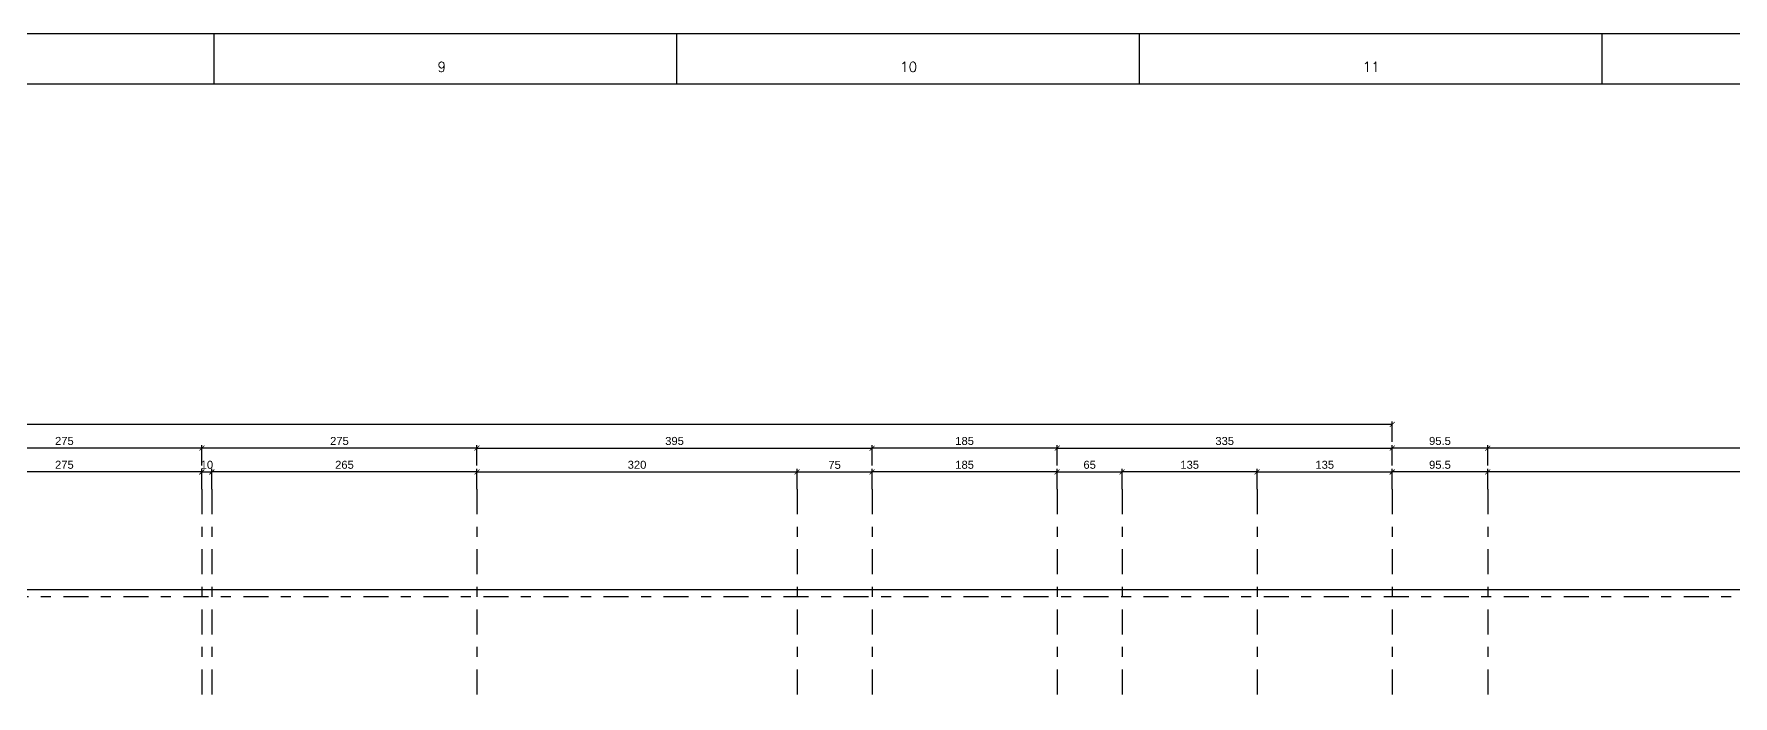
# Model space of a CAD drawing. Header units: millimetres. Extents: x 3659 to 3792, y 1361 to 1391.
# Drawn here: x 3694.51 to 3711.49, y 1384.03 to 1390.65 of the extents above; entities that cross this region are included whole.
import ezdxf

# ---------------------------------------------------------------- set-up
doc = ezdxf.new("R2010")
doc.units = ezdxf.units.MM
doc.linetypes.add('CENTER', pattern=[2, 1.25, -0.25, 0.25, -0.25])
doc.linetypes.add('DASHDOT', pattern=[1, 0.5, -0.25, 0, -0.25])
for name, color, linetype in [('eixo', 1, 'CENTER'), ('MATRIZ', 8, 'Continuous'), ('Moldura', 2, 'Continuous')]:
    doc.layers.add(name, color=color, linetype=linetype)
doc.styles.add('maloca 1', font='romans.shx')
doc.styles.add('ROMANS', font='arial.ttf')
doc.dimstyles.new('ESC-50JR', dxfattribs={"dimtxt": 0.1, "dimasz": 0.05, "dimexe": 0.03, "dimexo": 0, "dimgap": 0.03, "dimtad": 1, "dimlfac": 100, "dimdsep": 46, "dimtxsty": 'ROMANS', "dimblk1": 'DOTSMALL', "dimblk2": 'DOTSMALL', "dimsah": 1, "dimcen": 0.09, "dimclrd": 1, "dimclre": 1, "dimclrt": 2, "dimadec": 0, "dimazin": 0, "dimtfac": 1, "dimtdec": 4, "dimtmove": 0, "dimatfit": 3, "dimldrblk": 'DOTSMALL', "dimfxl": 0, "dimtolj": 1, "dimtzin": 0, "dimarcsym": 0})

# ---------------------------------------------------------------- blocks, each defined once
blk = doc.blocks.new('_ArchTick')
at = {"color": 0, "linetype": 'ByBlock', "const_width": 0.15}
blk.add_lwpolyline([(-0.5, -0.5), (0.5, 0.5)], dxfattribs=at)
blk = doc.blocks.new('*D25')
at = {"color": 1, "lineweight": -2, "transparency": 16777216}
for p, q in [((3693.438, 1386.097), (3693.438, 1386.301)), ((3696.188, 1386.271), (3693.438, 1386.271)), ((3696.188, 1386.097), (3696.188, 1386.301))]:
    blk.add_line(p, q, dxfattribs=at)
at = {"layer": 'DEFPOINTS', "color": 0, "transparency": 16777216}
for p in [(3693.438, 1386.271), (3693.438, 1386.097), (3696.188, 1386.097)]:
    blk.add_point(p, dxfattribs=at)
at = {"color": 1, "lineweight": -2, "transparency": 16777216, "xscale": 0.05, "yscale": 0.05, "zscale": 0.05, "rotation": 180}
blk.add_blockref('_ArchTick', (3693.438, 1386.271), dxfattribs=at)
at = {"color": 1, "lineweight": -2, "transparency": 16777216, "xscale": 0.05, "yscale": 0.05, "zscale": 0.05}
blk.add_blockref('_ArchTick', (3696.188, 1386.271), dxfattribs=at)
at = {"color": 2, "transparency": 16777216, "insert": (3694.813, 1386.342), "char_height": 0.08, "attachment_point": 5, "style": 'ROMANS'}
blk.add_mtext('\\A1;275', dxfattribs=at)
blk = doc.blocks.new('_DOTSMALL')
at = {"color": 0, "linetype": 'ByBlock', "const_width": 0.5}
blk.add_lwpolyline([(-0.0625, 0, 1), (0.0625, 0, 1)], format="xyb", close=True, dxfattribs=at)
blk = doc.blocks.new('*D26')
at = {"color": 1, "lineweight": -2, "transparency": 16777216}
for p, q in [((3696.188, 1386.097), (3696.188, 1386.301)), ((3696.188, 1386.271), (3696.288, 1386.271)), ((3696.288, 1386.097), (3696.288, 1386.301))]:
    blk.add_line(p, q, dxfattribs=at)
at = {"layer": 'DEFPOINTS', "color": 0, "transparency": 16777216}
for p in [(3696.288, 1386.271), (3696.188, 1386.097), (3696.288, 1386.097)]:
    blk.add_point(p, dxfattribs=at)
at = {"color": 1, "lineweight": -2, "transparency": 16777216, "xscale": 0.05, "yscale": 0.05, "zscale": 0.05, "rotation": 180}
blk.add_blockref('_ArchTick', (3696.188, 1386.271), dxfattribs=at)
at = {"color": 1, "lineweight": -2, "transparency": 16777216, "xscale": 0.05, "yscale": 0.05, "zscale": 0.05}
blk.add_blockref('_ArchTick', (3696.288, 1386.271), dxfattribs=at)
at = {"color": 2, "transparency": 16777216, "insert": (3696.238, 1386.342), "char_height": 0.08, "attachment_point": 5, "style": 'ROMANS'}
blk.add_mtext('\\A1;10', dxfattribs=at)
blk = doc.blocks.new('*D27')
at = {"color": 1, "lineweight": -2, "transparency": 16777216}
for p, q in [((3696.288, 1386.097), (3696.288, 1386.301)), ((3698.938, 1386.271), (3696.288, 1386.271)), ((3698.938, 1386.097), (3698.938, 1386.301))]:
    blk.add_line(p, q, dxfattribs=at)
at = {"layer": 'DEFPOINTS', "color": 0, "transparency": 16777216}
for p in [(3696.288, 1386.271), (3696.288, 1386.097), (3698.938, 1386.097)]:
    blk.add_point(p, dxfattribs=at)
at = {"color": 1, "lineweight": -2, "transparency": 16777216, "xscale": 0.05, "yscale": 0.05, "zscale": 0.05, "rotation": 180}
blk.add_blockref('_ArchTick', (3696.288, 1386.271), dxfattribs=at)
at = {"color": 1, "lineweight": -2, "transparency": 16777216, "xscale": 0.05, "yscale": 0.05, "zscale": 0.05}
blk.add_blockref('_ArchTick', (3698.938, 1386.271), dxfattribs=at)
at = {"color": 2, "transparency": 16777216, "insert": (3697.613, 1386.342), "char_height": 0.08, "attachment_point": 5, "style": 'ROMANS'}
blk.add_mtext('\\A1;265', dxfattribs=at)
blk = doc.blocks.new('*D28')
at = {"color": 1, "lineweight": -2, "transparency": 16777216}
for p, q in [((3698.938, 1386.097), (3698.938, 1386.301)), ((3698.938, 1386.271), (3702.138, 1386.271)), ((3702.138, 1386.097), (3702.138, 1386.301))]:
    blk.add_line(p, q, dxfattribs=at)
at = {"layer": 'DEFPOINTS', "color": 0, "transparency": 16777216}
for p in [(3702.138, 1386.271), (3698.938, 1386.097), (3702.138, 1386.097)]:
    blk.add_point(p, dxfattribs=at)
at = {"color": 1, "lineweight": -2, "transparency": 16777216, "xscale": 0.05, "yscale": 0.05, "zscale": 0.05, "rotation": 180}
blk.add_blockref('_ArchTick', (3698.938, 1386.271), dxfattribs=at)
at = {"color": 1, "lineweight": -2, "transparency": 16777216, "xscale": 0.05, "yscale": 0.05, "zscale": 0.05}
blk.add_blockref('_ArchTick', (3702.138, 1386.271), dxfattribs=at)
at = {"color": 2, "transparency": 16777216, "insert": (3700.538, 1386.342), "char_height": 0.08, "attachment_point": 5, "style": 'ROMANS'}
blk.add_mtext('\\A1;320', dxfattribs=at)
blk = doc.blocks.new('*D29')
at = {"color": 1, "lineweight": -2, "transparency": 16777216}
for p, q in [((3702.888, 1386.097), (3702.888, 1386.301)), ((3704.738, 1386.271), (3702.888, 1386.271)), ((3704.738, 1386.097), (3704.738, 1386.301))]:
    blk.add_line(p, q, dxfattribs=at)
at = {"layer": 'DEFPOINTS', "color": 0, "transparency": 16777216}
for p in [(3702.888, 1386.271), (3702.888, 1386.097), (3704.738, 1386.097)]:
    blk.add_point(p, dxfattribs=at)
at = {"color": 1, "lineweight": -2, "transparency": 16777216, "xscale": 0.05, "yscale": 0.05, "zscale": 0.05, "rotation": 180}
blk.add_blockref('_ArchTick', (3702.888, 1386.271), dxfattribs=at)
at = {"color": 1, "lineweight": -2, "transparency": 16777216, "xscale": 0.05, "yscale": 0.05, "zscale": 0.05}
blk.add_blockref('_ArchTick', (3704.738, 1386.271), dxfattribs=at)
at = {"color": 2, "transparency": 16777216, "insert": (3703.813, 1386.342), "char_height": 0.08, "attachment_point": 5, "style": 'ROMANS'}
blk.add_mtext('\\A1;185', dxfattribs=at)
blk = doc.blocks.new('*D30')
at = {"color": 1, "lineweight": -2, "transparency": 16777216}
for p, q in [((3704.738, 1386.097), (3704.738, 1386.301)), ((3704.738, 1386.271), (3705.388, 1386.271)), ((3705.388, 1386.097), (3705.388, 1386.301))]:
    blk.add_line(p, q, dxfattribs=at)
at = {"layer": 'DEFPOINTS', "color": 0, "transparency": 16777216}
for p in [(3705.388, 1386.271), (3704.738, 1386.097), (3705.388, 1386.097)]:
    blk.add_point(p, dxfattribs=at)
at = {"color": 1, "lineweight": -2, "transparency": 16777216, "xscale": 0.05, "yscale": 0.05, "zscale": 0.05, "rotation": 180}
blk.add_blockref('_ArchTick', (3704.738, 1386.271), dxfattribs=at)
at = {"color": 1, "lineweight": -2, "transparency": 16777216, "xscale": 0.05, "yscale": 0.05, "zscale": 0.05}
blk.add_blockref('_ArchTick', (3705.388, 1386.271), dxfattribs=at)
at = {"color": 2, "transparency": 16777216, "insert": (3705.063, 1386.342), "char_height": 0.08, "attachment_point": 5, "style": 'ROMANS'}
blk.add_mtext('\\A1;65', dxfattribs=at)
blk = doc.blocks.new('*D31')
at = {"color": 1, "lineweight": -2, "transparency": 16777216}
for p, q in [((3705.388, 1386.097), (3705.388, 1386.301)), ((3706.738, 1386.271), (3705.388, 1386.271)), ((3706.738, 1386.097), (3706.738, 1386.301))]:
    blk.add_line(p, q, dxfattribs=at)
at = {"layer": 'DEFPOINTS', "color": 0, "transparency": 16777216}
for p in [(3705.388, 1386.271), (3705.388, 1386.097), (3706.738, 1386.097)]:
    blk.add_point(p, dxfattribs=at)
at = {"color": 1, "lineweight": -2, "transparency": 16777216, "xscale": 0.05, "yscale": 0.05, "zscale": 0.05, "rotation": 180}
blk.add_blockref('_ArchTick', (3705.388, 1386.271), dxfattribs=at)
at = {"color": 1, "lineweight": -2, "transparency": 16777216, "xscale": 0.05, "yscale": 0.05, "zscale": 0.05}
blk.add_blockref('_ArchTick', (3706.738, 1386.271), dxfattribs=at)
at = {"color": 2, "transparency": 16777216, "insert": (3706.063, 1386.342), "char_height": 0.08, "attachment_point": 5, "style": 'ROMANS'}
blk.add_mtext('\\A1;135', dxfattribs=at)
blk = doc.blocks.new('*D32')
at = {"color": 1, "lineweight": -2, "transparency": 16777216}
for p, q in [((3706.738, 1386.097), (3706.738, 1386.301)), ((3706.738, 1386.271), (3708.088, 1386.271)), ((3708.088, 1386.097), (3708.088, 1386.301))]:
    blk.add_line(p, q, dxfattribs=at)
at = {"layer": 'DEFPOINTS', "color": 0, "transparency": 16777216}
for p in [(3708.088, 1386.271), (3706.738, 1386.097), (3708.088, 1386.097)]:
    blk.add_point(p, dxfattribs=at)
at = {"color": 1, "lineweight": -2, "transparency": 16777216, "xscale": 0.05, "yscale": 0.05, "zscale": 0.05, "rotation": 180}
blk.add_blockref('_ArchTick', (3706.738, 1386.271), dxfattribs=at)
at = {"color": 1, "lineweight": -2, "transparency": 16777216, "xscale": 0.05, "yscale": 0.05, "zscale": 0.05}
blk.add_blockref('_ArchTick', (3708.088, 1386.271), dxfattribs=at)
at = {"color": 2, "transparency": 16777216, "insert": (3707.413, 1386.342), "char_height": 0.08, "attachment_point": 5, "style": 'ROMANS'}
blk.add_mtext('\\A1;135', dxfattribs=at)
blk = doc.blocks.new('*D33')
at = {"color": 1, "lineweight": -2, "transparency": 16777216}
for p, q in [((3708.088, 1386.097), (3708.088, 1386.301)), ((3709.043, 1386.271), (3708.088, 1386.271)), ((3709.043, 1386.097), (3709.043, 1386.301))]:
    blk.add_line(p, q, dxfattribs=at)
at = {"layer": 'DEFPOINTS', "color": 0, "transparency": 16777216}
for p in [(3708.088, 1386.271), (3708.088, 1386.097), (3709.043, 1386.097)]:
    blk.add_point(p, dxfattribs=at)
at = {"color": 1, "lineweight": -2, "transparency": 16777216, "xscale": 0.05, "yscale": 0.05, "zscale": 0.05, "rotation": 180}
blk.add_blockref('_ArchTick', (3708.088, 1386.271), dxfattribs=at)
at = {"color": 1, "lineweight": -2, "transparency": 16777216, "xscale": 0.05, "yscale": 0.05, "zscale": 0.05}
blk.add_blockref('_ArchTick', (3709.043, 1386.271), dxfattribs=at)
at = {"color": 2, "transparency": 16777216, "insert": (3708.565, 1386.342), "char_height": 0.08, "attachment_point": 5, "style": 'ROMANS'}
blk.add_mtext('\\A1;95.5', dxfattribs=at)
blk = doc.blocks.new('*D34')
at = {"color": 1, "lineweight": -2, "transparency": 16777216}
for p, q in [((3709.043, 1386.097), (3709.043, 1386.301)), ((3715.778, 1386.271), (3709.043, 1386.271)), ((3715.778, 1386.097), (3715.778, 1386.301))]:
    blk.add_line(p, q, dxfattribs=at)
at = {"layer": 'DEFPOINTS', "color": 0, "transparency": 16777216}
for p in [(3709.043, 1386.271), (3709.043, 1386.097), (3715.778, 1386.097)]:
    blk.add_point(p, dxfattribs=at)
at = {"color": 1, "lineweight": -2, "transparency": 16777216, "xscale": 0.05, "yscale": 0.05, "zscale": 0.05, "rotation": 180}
blk.add_blockref('_ArchTick', (3709.043, 1386.271), dxfattribs=at)
at = {"color": 1, "lineweight": -2, "transparency": 16777216, "xscale": 0.05, "yscale": 0.05, "zscale": 0.05}
blk.add_blockref('_ArchTick', (3715.778, 1386.271), dxfattribs=at)
at = {"color": 2, "transparency": 16777216, "insert": (3712.41, 1386.342), "char_height": 0.08, "attachment_point": 5, "style": 'ROMANS'}
blk.add_mtext('\\A1;673.5', dxfattribs=at)
blk = doc.blocks.new('*D51')
at = {"color": 1, "lineweight": -2, "transparency": 16777216}
for p, q in [((3702.138, 1386.097), (3702.138, 1386.301)), ((3702.138, 1386.271), (3702.888, 1386.271)), ((3702.888, 1386.097), (3702.888, 1386.301))]:
    blk.add_line(p, q, dxfattribs=at)
at = {"layer": 'DEFPOINTS', "color": 0, "transparency": 16777216}
for p in [(3702.888, 1386.271), (3702.138, 1386.097), (3702.888, 1386.097)]:
    blk.add_point(p, dxfattribs=at)
at = {"color": 1, "lineweight": -2, "transparency": 16777216, "xscale": 0.05, "yscale": 0.05, "zscale": 0.05, "rotation": 180}
blk.add_blockref('_ArchTick', (3702.138, 1386.271), dxfattribs=at)
at = {"color": 1, "lineweight": -2, "transparency": 16777216, "xscale": 0.05, "yscale": 0.05, "zscale": 0.05}
blk.add_blockref('_ArchTick', (3702.888, 1386.271), dxfattribs=at)
at = {"color": 2, "transparency": 16777216, "insert": (3702.513, 1386.341), "char_height": 0.08, "attachment_point": 5, "style": 'ROMANS'}
blk.add_mtext('\\A1;75', dxfattribs=at)
blk = doc.blocks.new('*D58')
at = {"color": 1, "lineweight": -2, "transparency": 16777216}
for p, q in [((3693.438, 1386.336), (3693.438, 1386.539)), ((3696.188, 1386.509), (3693.438, 1386.509)), ((3696.188, 1386.336), (3696.188, 1386.539))]:
    blk.add_line(p, q, dxfattribs=at)
at = {"layer": 'DEFPOINTS', "color": 0, "transparency": 16777216}
for p in [(3693.438, 1386.509), (3693.438, 1386.336), (3696.188, 1386.336)]:
    blk.add_point(p, dxfattribs=at)
at = {"color": 1, "lineweight": -2, "transparency": 16777216, "xscale": 0.05, "yscale": 0.05, "zscale": 0.05, "rotation": 180}
blk.add_blockref('_ArchTick', (3693.438, 1386.509), dxfattribs=at)
at = {"color": 1, "lineweight": -2, "transparency": 16777216, "xscale": 0.05, "yscale": 0.05, "zscale": 0.05}
blk.add_blockref('_ArchTick', (3696.188, 1386.509), dxfattribs=at)
at = {"color": 2, "transparency": 16777216, "insert": (3694.813, 1386.58), "char_height": 0.08, "attachment_point": 5, "style": 'ROMANS'}
blk.add_mtext('\\A1;275', dxfattribs=at)
blk = doc.blocks.new('*D62')
at = {"color": 1, "lineweight": -2, "transparency": 16777216}
for p, q in [((3696.188, 1386.336), (3696.188, 1386.539)), ((3698.938, 1386.509), (3696.188, 1386.509)), ((3698.938, 1386.336), (3698.938, 1386.539))]:
    blk.add_line(p, q, dxfattribs=at)
at = {"layer": 'DEFPOINTS', "color": 0, "transparency": 16777216}
for p in [(3696.188, 1386.509), (3696.188, 1386.336), (3698.938, 1386.336)]:
    blk.add_point(p, dxfattribs=at)
at = {"color": 1, "lineweight": -2, "transparency": 16777216, "xscale": 0.05, "yscale": 0.05, "zscale": 0.05, "rotation": 180}
blk.add_blockref('_ArchTick', (3696.188, 1386.509), dxfattribs=at)
at = {"color": 1, "lineweight": -2, "transparency": 16777216, "xscale": 0.05, "yscale": 0.05, "zscale": 0.05}
blk.add_blockref('_ArchTick', (3698.938, 1386.509), dxfattribs=at)
at = {"color": 2, "transparency": 16777216, "insert": (3697.563, 1386.58), "char_height": 0.08, "attachment_point": 5, "style": 'ROMANS'}
blk.add_mtext('\\A1;275', dxfattribs=at)
blk = doc.blocks.new('*D63')
at = {"color": 1, "lineweight": -2, "transparency": 16777216}
for p, q in [((3702.888, 1386.336), (3702.888, 1386.539)), ((3704.738, 1386.509), (3702.888, 1386.509)), ((3704.738, 1386.336), (3704.738, 1386.539))]:
    blk.add_line(p, q, dxfattribs=at)
at = {"layer": 'DEFPOINTS', "color": 0, "transparency": 16777216}
for p in [(3702.888, 1386.509), (3702.888, 1386.336), (3704.738, 1386.336)]:
    blk.add_point(p, dxfattribs=at)
at = {"color": 1, "lineweight": -2, "transparency": 16777216, "xscale": 0.05, "yscale": 0.05, "zscale": 0.05, "rotation": 180}
blk.add_blockref('_ArchTick', (3702.888, 1386.509), dxfattribs=at)
at = {"color": 1, "lineweight": -2, "transparency": 16777216, "xscale": 0.05, "yscale": 0.05, "zscale": 0.05}
blk.add_blockref('_ArchTick', (3704.738, 1386.509), dxfattribs=at)
at = {"color": 2, "transparency": 16777216, "insert": (3703.813, 1386.58), "char_height": 0.08, "attachment_point": 5, "style": 'ROMANS'}
blk.add_mtext('\\A1;185', dxfattribs=at)
blk = doc.blocks.new('*D64')
at = {"color": 1, "lineweight": -2, "transparency": 16777216}
for p, q in [((3704.738, 1386.336), (3704.738, 1386.539)), ((3704.738, 1386.509), (3708.088, 1386.509)), ((3708.088, 1386.336), (3708.088, 1386.539))]:
    blk.add_line(p, q, dxfattribs=at)
at = {"layer": 'DEFPOINTS', "color": 0, "transparency": 16777216}
for p in [(3708.088, 1386.509), (3704.738, 1386.336), (3708.088, 1386.336)]:
    blk.add_point(p, dxfattribs=at)
at = {"color": 1, "lineweight": -2, "transparency": 16777216, "xscale": 0.05, "yscale": 0.05, "zscale": 0.05, "rotation": 180}
blk.add_blockref('_ArchTick', (3704.738, 1386.509), dxfattribs=at)
at = {"color": 1, "lineweight": -2, "transparency": 16777216, "xscale": 0.05, "yscale": 0.05, "zscale": 0.05}
blk.add_blockref('_ArchTick', (3708.088, 1386.509), dxfattribs=at)
at = {"color": 2, "transparency": 16777216, "insert": (3706.413, 1386.58), "char_height": 0.08, "attachment_point": 5, "style": 'ROMANS'}
blk.add_mtext('\\A1;335', dxfattribs=at)
blk = doc.blocks.new('*D66')
at = {"color": 1, "lineweight": -2, "transparency": 16777216}
for p, q in [((3698.938, 1386.336), (3698.938, 1386.539)), ((3698.938, 1386.509), (3702.888, 1386.509)), ((3702.888, 1386.336), (3702.888, 1386.539))]:
    blk.add_line(p, q, dxfattribs=at)
at = {"layer": 'DEFPOINTS', "color": 0, "transparency": 16777216}
for p in [(3702.888, 1386.509), (3698.938, 1386.336), (3702.888, 1386.336)]:
    blk.add_point(p, dxfattribs=at)
at = {"color": 1, "lineweight": -2, "transparency": 16777216, "xscale": 0.05, "yscale": 0.05, "zscale": 0.05, "rotation": 180}
blk.add_blockref('_ArchTick', (3698.938, 1386.509), dxfattribs=at)
at = {"color": 1, "lineweight": -2, "transparency": 16777216, "xscale": 0.05, "yscale": 0.05, "zscale": 0.05}
blk.add_blockref('_ArchTick', (3702.888, 1386.509), dxfattribs=at)
at = {"color": 2, "transparency": 16777216, "insert": (3700.913, 1386.58), "char_height": 0.08, "attachment_point": 5, "style": 'ROMANS'}
blk.add_mtext('\\A1;395', dxfattribs=at)
blk = doc.blocks.new('*D68')
at = {"color": 1, "lineweight": -2, "transparency": 16777216}
for p, q in [((3708.088, 1386.336), (3708.088, 1386.539)), ((3709.043, 1386.509), (3708.088, 1386.509)), ((3709.043, 1386.336), (3709.043, 1386.539))]:
    blk.add_line(p, q, dxfattribs=at)
at = {"layer": 'DEFPOINTS', "color": 0, "transparency": 16777216}
for p in [(3708.088, 1386.509), (3708.088, 1386.336), (3709.043, 1386.336)]:
    blk.add_point(p, dxfattribs=at)
at = {"color": 1, "lineweight": -2, "transparency": 16777216, "xscale": 0.05, "yscale": 0.05, "zscale": 0.05, "rotation": 180}
blk.add_blockref('_ArchTick', (3708.088, 1386.509), dxfattribs=at)
at = {"color": 1, "lineweight": -2, "transparency": 16777216, "xscale": 0.05, "yscale": 0.05, "zscale": 0.05}
blk.add_blockref('_ArchTick', (3709.043, 1386.509), dxfattribs=at)
at = {"color": 2, "transparency": 16777216, "insert": (3708.565, 1386.58), "char_height": 0.08, "attachment_point": 5, "style": 'ROMANS'}
blk.add_mtext('\\A1;95.5', dxfattribs=at)
blk = doc.blocks.new('*D69')
at = {"color": 1, "lineweight": -2, "transparency": 16777216}
for p, q in [((3709.043, 1386.336), (3709.043, 1386.539)), ((3715.778, 1386.509), (3709.043, 1386.509)), ((3715.778, 1386.336), (3715.778, 1386.539))]:
    blk.add_line(p, q, dxfattribs=at)
at = {"layer": 'DEFPOINTS', "color": 0, "transparency": 16777216}
for p in [(3709.043, 1386.509), (3709.043, 1386.336), (3715.778, 1386.336)]:
    blk.add_point(p, dxfattribs=at)
at = {"color": 1, "lineweight": -2, "transparency": 16777216, "xscale": 0.05, "yscale": 0.05, "zscale": 0.05, "rotation": 180}
blk.add_blockref('_ArchTick', (3709.043, 1386.509), dxfattribs=at)
at = {"color": 1, "lineweight": -2, "transparency": 16777216, "xscale": 0.05, "yscale": 0.05, "zscale": 0.05}
blk.add_blockref('_ArchTick', (3715.778, 1386.509), dxfattribs=at)
at = {"color": 2, "transparency": 16777216, "insert": (3712.41, 1386.58), "char_height": 0.08, "attachment_point": 5, "style": 'ROMANS'}
blk.add_mtext('\\A1;673.5', dxfattribs=at)
blk = doc.blocks.new('*D70')
at = {"color": 1, "lineweight": -2, "transparency": 16777216}
for p, q in [((3663.438, 1386.572), (3663.438, 1386.775)), ((3708.088, 1386.745), (3663.438, 1386.745)), ((3708.088, 1386.572), (3708.088, 1386.775))]:
    blk.add_line(p, q, dxfattribs=at)
at = {"layer": 'DEFPOINTS', "color": 0, "transparency": 16777216}
for p in [(3663.438, 1386.745), (3663.438, 1386.572), (3708.088, 1386.572)]:
    blk.add_point(p, dxfattribs=at)
at = {"color": 1, "lineweight": -2, "transparency": 16777216, "xscale": 0.05, "yscale": 0.05, "zscale": 0.05, "rotation": 180}
blk.add_blockref('_ArchTick', (3663.438, 1386.745), dxfattribs=at)
at = {"color": 1, "lineweight": -2, "transparency": 16777216, "xscale": 0.05, "yscale": 0.05, "zscale": 0.05}
blk.add_blockref('_ArchTick', (3708.088, 1386.745), dxfattribs=at)
at = {"color": 2, "transparency": 16777216, "insert": (3685.763, 1386.816), "char_height": 0.08, "attachment_point": 5, "style": 'ROMANS'}
blk.add_mtext('\\A1;4465', dxfattribs=at)

msp = doc.modelspace()

# ---------------------------------------------------------------- linework, layer by layer
at = {"layer": 'eixo', "linetype": 'DASHDOT', "ltscale": 0.5}
for p, q in [((3696.187822, 1386.097356), (3696.187822, 1366.097356)), ((3696.287822, 1386.097356), (3696.287822, 1366.097356)), ((3698.937822, 1386.097356), (3698.937822, 1366.097356)), ((3702.137822, 1386.097356), (3702.137822, 1366.097356)), ((3702.887822, 1386.097356), (3702.887822, 1366.097356)), ((3704.737822, 1386.097356), (3704.737822, 1366.097356)), ((3705.387822, 1386.097356), (3705.387822, 1366.097356)), ((3706.737822, 1386.097356), (3706.737822, 1366.097356)), ((3708.087822, 1386.097356), (3708.087822, 1366.097356)), ((3709.042822, 1386.097356), (3709.042822, 1366.097356)), ((3723.252822, 1385.022356), (3662.040652, 1385.022356))]:
    msp.add_line(p, q, dxfattribs=at)
at = {"layer": 'MATRIZ'}
msp.add_line((3661.862822, 1385.097356), (3722.302822, 1385.097356), dxfattribs=at)
at = {"layer": 'Moldura', "color": 1}
for p, q in [((3696.307761, 1390.648453), (3696.307761, 1390.148453)), ((3700.932761, 1390.648453), (3700.932761, 1390.148453)), ((3705.557761, 1390.648453), (3705.557761, 1390.148453)), ((3710.182761, 1390.648453), (3710.182761, 1390.148453))]:
    msp.add_line(p, q, dxfattribs=at)
msp.add_lwpolyline([(3658.932761, 1360.948453), (3733.307761, 1360.948453), (3733.307761, 1390.648453), (3658.932761, 1390.648453)], close=True, dxfattribs=at)
at = {"layer": 'Moldura', "color": 6}
msp.add_lwpolyline([(3660.182761, 1361.448453), (3732.807761, 1361.448453), (3732.807761, 1390.148453), (3660.182761, 1390.148453)], close=True, dxfattribs=at)

# ---------------------------------------------------------------- texts
at = {"layer": 'Moldura', "color": 1, "style": 'maloca 1'}
for s, p in [('9', (3698.54274, 1390.269657)), ('10', (3703.16774, 1390.269657)), ('11', (3707.79274, 1390.269657))]:
    msp.add_text(s, height=0.1, dxfattribs=at).set_placement(p)

# ---------------------------------------------------------------- dimensions: what is measured, and where the dimension line sits
for base, p1, p2, picture, middle in [((3663.437822, 1386.744875), (3708.087822, 1386.571522), (3663.437822, 1386.571522), '*D70', (3685.762822, 1386.81572)), ((3693.437822, 1386.509433), (3696.187822, 1386.33608), (3693.437822, 1386.33608), '*D58', (3694.812822, 1386.580279)), ((3696.187822, 1386.509433), (3698.937822, 1386.33608), (3696.187822, 1386.33608), '*D62', (3697.562822, 1386.580279)), ((3702.887822, 1386.509433), (3698.937822, 1386.33608), (3702.887822, 1386.33608), '*D66', (3700.912822, 1386.580306)), ((3702.887822, 1386.509433), (3704.737822, 1386.33608), (3702.887822, 1386.33608), '*D63', (3703.812822, 1386.580279)), ((3708.087822, 1386.509433), (3704.737822, 1386.33608), (3708.087822, 1386.33608), '*D64', (3706.412822, 1386.580306)), ((3708.087822, 1386.509433), (3709.042822, 1386.33608), (3708.087822, 1386.33608), '*D68', (3708.565322, 1386.580279)), ((3709.042822, 1386.509433), (3715.777822, 1386.33608), (3709.042822, 1386.33608), '*D69', (3712.410322, 1386.580306)), ((3693.437822, 1386.270709), (3696.187822, 1386.097356), (3693.437822, 1386.097356), '*D25', (3694.812822, 1386.341554)), ((3696.287822, 1386.270709), (3698.937822, 1386.097356), (3696.287822, 1386.097356), '*D27', (3697.612822, 1386.341554)), ((3702.137822, 1386.270709), (3698.937822, 1386.097356), (3702.137822, 1386.097356), '*D28', (3700.537822, 1386.341582)), ((3702.887822, 1386.270709), (3702.137822, 1386.097356), (3702.887822, 1386.097356), '*D51', (3702.512822, 1386.341391)), ((3702.887822, 1386.270709), (3704.737822, 1386.097356), (3702.887822, 1386.097356), '*D29', (3703.812822, 1386.341554)), ((3705.387822, 1386.270709), (3704.737822, 1386.097356), (3705.387822, 1386.097356), '*D30', (3705.062822, 1386.341554)), ((3705.387822, 1386.270709), (3706.737822, 1386.097356), (3705.387822, 1386.097356), '*D31', (3706.062822, 1386.341582)), ((3708.087822, 1386.270709), (3706.737822, 1386.097356), (3708.087822, 1386.097356), '*D32', (3707.412822, 1386.341582)), ((3708.087822, 1386.270709), (3709.042822, 1386.097356), (3708.087822, 1386.097356), '*D33', (3708.565322, 1386.341554)), ((3709.042822, 1386.270709), (3715.777822, 1386.097356), (3709.042822, 1386.097356), '*D34', (3712.410322, 1386.341582))]:
    dim = msp.add_linear_dim(base=base, p1=p1, p2=p2, dimstyle='ESC-50JR', override={"dimtxt": 0.08, "dimdec": 1, "dimblk1": 'ArchTick', "dimblk2": 'ArchTick', "dimtmove": 1, "dimfxl": 0.18})
    dim.commit()
    dim.dimension.update_dxf_attribs({"geometry": picture, "text_midpoint": middle})
dim = msp.add_linear_dim(base=(3696.287822, 1386.270709), p1=(3696.187822, 1386.097356), p2=(3696.287822, 1386.097356), dimstyle='ESC-50JR', override={"dimtxt": 0.08, "dimdec": 1, "dimblk1": 'ArchTick', "dimblk2": 'ArchTick', "dimtmove": 1, "dimfxl": 0.18})
dim.commit()
dim.dimension.update_dxf_attribs({"geometry": '*D26', "text_midpoint": (3696.237822, 1386.270709), "dimtype": 160})

doc.saveas('drawing.dxf')
